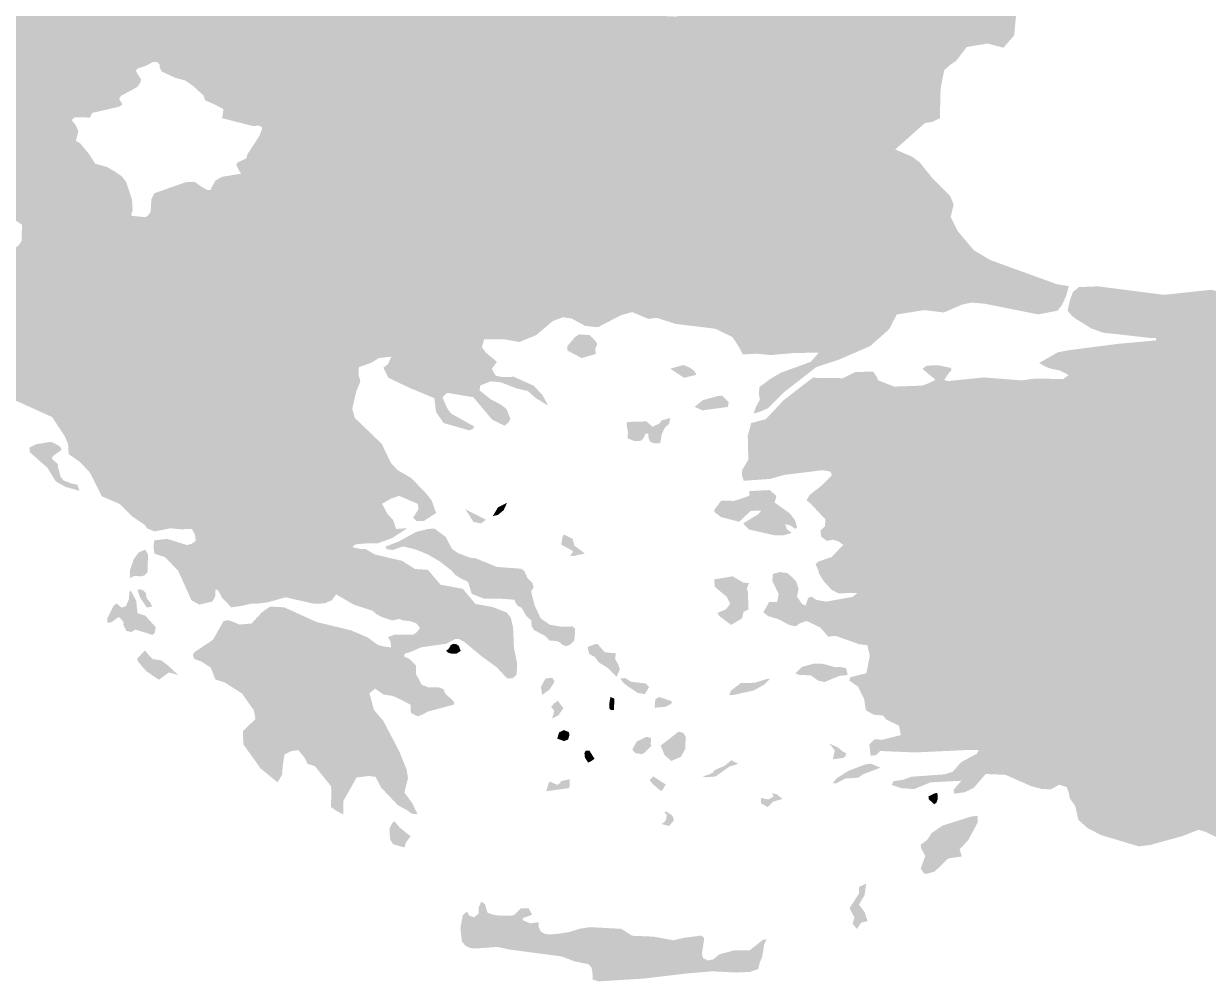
# Model space of a CAD drawing. Header units: inches. Extents: x -180 to 180, y -58 to 84.
# Drawn here: x 19.59 to 30.32, y 34.93 to 43.61 of the extents above; entities that cross this region are included whole.
import ezdxf

# ---------------------------------------------------------------- set-up
doc = ezdxf.new("R2010")
doc.units = ezdxf.units.IN
doc.header["$MEASUREMENT"] = 0

msp = doc.modelspace()

# ---------------------------------------------------------------- hatches: boundary and pattern name
for points in [[(19.725, 46.152), (19.844, 46.146), (19.934, 46.161), (20.161, 46.142), (20.21, 46.126), (20.242, 46.109), (20.301, 46.051), (20.359, 45.975), (20.438, 45.941), (20.533, 45.9), (20.581, 45.869), (20.653, 45.779), (20.709, 45.735), (20.728, 45.737), (20.747, 45.749), (20.76, 45.758), (20.775, 45.75), (20.776, 45.723), (20.779, 45.662), (20.766, 45.597), (20.786, 45.536), (20.787, 45.517), (20.772, 45.5), (20.774, 45.484), (20.794, 45.468), (20.871, 45.428), (20.942, 45.365), (21.024, 45.322), (21.1, 45.294), (21.148, 45.292), (21.226, 45.241), (21.382, 45.205), (21.431, 45.193), (21.465, 45.172), (21.49, 45.148), (21.492, 45.122), (21.468, 45.11), (21.434, 45.075), (21.421, 45.033), (21.396, 45.022), (21.371, 45.021), (21.353, 45.009), (21.357, 44.991), (21.378, 44.973), (21.41, 44.958), (21.472, 44.942), (21.533, 44.919), (21.532, 44.901), (21.52, 44.881), (21.442, 44.873), (21.384, 44.87), (21.358, 44.862), (21.36, 44.827), (21.523, 44.79), (21.597, 44.755), (21.636, 44.71), (21.74, 44.681), (21.909, 44.666), (22.027, 44.62), (22.093, 44.542), (22.201, 44.561), (22.351, 44.676), (22.498, 44.706), (22.642, 44.651), (22.721, 44.606), (22.734, 44.57), (22.701, 44.556), (22.62, 44.562), (22.554, 44.54), (22.502, 44.49), (22.495, 44.435), (22.531, 44.378), (22.582, 44.338), (22.648, 44.316), (22.683, 44.286), (22.688, 44.248), (22.705, 44.238), (22.667, 44.22), (22.627, 44.194), (22.603, 44.149), (22.597, 44.075), (22.469, 44.018), (22.421, 44.007), (22.399, 43.97), (22.365, 43.862), (22.37, 43.781), (22.387, 43.74), (22.395, 43.707), (22.436, 43.665), (22.474, 43.602), (22.499, 43.519), (22.555, 43.454), (22.697, 43.391), (22.768, 43.354), (22.82, 43.301), (22.86, 43.252), (22.977, 43.188), (22.968, 43.142), (22.942, 43.097), (22.915, 43.076), (22.857, 43.018), (22.8, 42.986), (22.706, 42.884), (22.558, 42.878), (22.523, 42.87), (22.467, 42.842), (22.439, 42.792), (22.466, 42.751), (22.463, 42.709), (22.436, 42.629), (22.472, 42.543), (22.524, 42.504), (22.532, 42.481), (22.524, 42.441), (22.446, 42.359), (22.422, 42.329), (22.344, 42.314), (22.317, 42.322), (22.277, 42.35), (22.24, 42.358), (22.147, 42.325), (22.052, 42.305), (21.978, 42.32), (21.904, 42.322), (21.853, 42.308), (21.815, 42.303), (21.739, 42.268), (21.618, 42.242), (21.562, 42.248), (21.542, 42.281), (21.519, 42.328), (21.53, 42.35), (21.61, 42.387), (21.619, 42.423), (21.731, 42.595), (21.752, 42.652), (21.753, 42.67), (21.724, 42.682), (21.663, 42.681), (21.391, 42.751), (21.403, 42.832), (21.323, 42.875), (21.237, 42.913), (21.223, 42.956), (21.127, 43.043), (21.057, 43.092), (20.968, 43.116), (20.891, 43.152), (20.844, 43.173), (20.824, 43.214), (20.824, 43.238), (20.801, 43.261), (20.763, 43.259), (20.701, 43.226), (20.623, 43.199), (20.61, 43.178), (20.638, 43.13), (20.658, 43.1), (20.649, 43.071), (20.624, 43.034), (20.475, 42.953), (20.458, 42.925), (20.487, 42.879), (20.469, 42.858), (20.344, 42.828), (20.348, 42.853), (20.34, 42.893), (20.268, 42.935), (20.168, 42.969), (19.944, 43.082), (19.858, 43.097), (19.781, 43.11), (19.671, 43.164), (19.614, 43.173), (19.552, 43.212), (19.415, 43.343), (19.298, 43.414), (19.219, 43.45), (19.196, 43.485), (19.192, 43.521), (19.194, 43.533), (19.254, 43.584), (19.301, 43.592), (19.36, 43.593), (19.4, 43.568), (19.451, 43.562), (19.48, 43.595), (19.495, 43.643), (19.488, 43.704), (19.364, 43.845), (19.257, 43.943), (19.245, 43.965), (19.268, 43.983), (19.305, 43.993), (19.345, 43.985), (19.449, 43.978), (19.55, 43.987), (19.584, 44.011), (19.584, 44.043), (19.547, 44.073), (19.43, 44.154), (19.339, 44.226), (19.232, 44.281), (19.152, 44.303), (19.128, 44.33), (19.118, 44.36), (19.127, 44.415), (19.132, 44.484), (19.151, 44.527), (19.223, 44.61), (19.292, 44.697), (19.334, 44.781), (19.357, 44.859), (19.349, 44.881), (19.313, 44.897), (19.237, 44.914), (19.132, 44.9), (19.042, 44.871), (19.007, 44.869), (18.996, 44.904), (19.01, 44.919), (19.038, 44.918), (19.061, 44.911), (19.085, 44.927), (19.1, 44.974), (19.063, 45.137), (19.13, 45.152), (19.131, 45.175), (19.137, 45.196), (19.206, 45.168), (19.303, 45.167), (19.388, 45.173), (19.401, 45.189), (19.4, 45.212), (19.382, 45.231), (19.352, 45.245), (19.33, 45.268), (19.273, 45.278), (19.093, 45.337), (19.005, 45.4), (19.008, 45.466), (19.033, 45.502), (19.064, 45.515), (19.055, 45.527), (18.954, 45.558), (18.918, 45.601), (18.947, 45.656), (18.895, 45.767), (18.839, 45.836), (18.894, 45.866), (18.901, 45.908), (18.905, 45.932), (18.928, 45.931), (19.016, 45.96), (19.048, 45.983), (19.066, 46.01), (19.087, 46.016), (19.146, 45.987), (19.208, 45.984), (19.278, 46.003), (19.33, 46.029), (19.393, 46.05), (19.421, 46.064), (19.458, 46.087), (19.531, 46.155), (19.613, 46.169), (19.725, 46.152)], [(28.585, 43.742), (28.562, 43.501), (28.465, 43.389), (28.32, 43.427), (28.134, 43.396), (28.035, 43.268), (27.979, 43.231), (27.929, 43.186), (27.896, 43.021), (27.889, 42.75), (27.818, 42.717), (27.754, 42.707), (27.485, 42.468), (27.64, 42.401), (27.708, 42.35), (27.821, 42.208), (27.983, 42.047), (28.014, 41.969), (27.879, 41.987), (27.832, 41.981), (27.802, 41.957), (27.739, 41.962), (27.661, 41.961), (27.58, 41.933), (27.535, 41.921), (27.475, 41.947), (27.363, 42.025), (27.295, 42.08), (27.244, 42.093), (27.193, 42.077), (27.012, 42.059), (26.969, 42.027), (26.885, 41.992), (26.8, 41.975), (26.679, 41.963), (26.615, 41.965), (26.58, 41.948), (26.55, 41.897), (26.529, 41.847), (26.511, 41.826), (26.36, 41.802), (26.327, 41.773), (26.318, 41.745), (26.321, 41.717), (26.201, 41.744), (26.107, 41.726), (26.086, 41.704), (26.066, 41.673), (26.077, 41.64), (26.111, 41.608), (26.144, 41.522), (26.155, 41.435), (26.135, 41.386), (26.066, 41.351), (25.923, 41.312), (25.785, 41.33), (25.724, 41.315), (25.621, 41.31), (25.527, 41.3), (25.382, 41.264), (25.251, 41.244), (25.133, 41.316), (24.994, 41.365), (24.847, 41.394), (24.796, 41.373), (24.774, 41.356), (24.651, 41.42), (24.596, 41.443), (24.569, 41.467), (24.518, 41.553), (24.488, 41.555), (24.387, 41.524), (24.289, 41.525), (24.23, 41.531), (24.056, 41.527), (24.033, 41.469), (24.011, 41.46), (23.974, 41.452), (23.881, 41.456), (23.762, 41.413), (23.635, 41.387), (23.536, 41.386), (23.433, 41.399), (23.372, 41.39), (23.24, 41.385), (23.156, 41.322), (23.026, 41.326), (22.916, 41.336), (22.93, 41.356), (22.951, 41.606), (23.006, 41.717), (23.004, 41.74), (22.992, 41.757), (22.944, 41.775), (22.909, 41.835), (22.837, 41.994), (22.796, 42.026), (22.682, 42.059), (22.583, 42.105), (22.498, 42.165), (22.344, 42.314), (22.422, 42.329), (22.446, 42.359), (22.524, 42.441), (22.532, 42.481), (22.524, 42.504), (22.472, 42.543), (22.436, 42.629), (22.463, 42.709), (22.466, 42.751), (22.439, 42.792), (22.467, 42.842), (22.523, 42.87), (22.558, 42.878), (22.706, 42.884), (22.8, 42.986), (22.857, 43.018), (22.915, 43.076), (22.942, 43.097), (22.968, 43.142), (22.977, 43.188), (22.86, 43.252), (22.82, 43.301), (22.768, 43.354), (22.697, 43.391), (22.555, 43.454), (22.499, 43.519), (22.474, 43.602), (22.436, 43.665), (22.395, 43.707), (22.387, 43.74), (22.37, 43.781), (22.365, 43.862), (22.399, 43.97), (22.421, 44.007), (22.469, 44.018), (22.597, 44.075), (22.603, 44.149), (22.627, 44.194), (22.667, 44.22), (22.705, 44.238), (22.775, 44.195), (22.945, 44.127), (23.029, 44.078), (23.024, 44.047), (22.985, 44.017), (22.911, 43.987), (22.868, 43.948), (22.856, 43.899), (22.868, 43.865), (22.919, 43.834), (23.225, 43.874), (23.535, 43.854), (23.951, 43.787), (24.227, 43.763), (24.431, 43.794), (24.808, 43.738), (25.16, 43.686), (25.497, 43.671), (25.686, 43.712), (25.819, 43.767), (25.933, 43.871), (26.216, 44.007), (26.489, 44.084), (26.848, 44.146), (27.087, 44.167), (27.121, 44.146), (27.425, 44.021), (27.561, 44.02), (27.671, 43.998), (27.711, 43.965), (27.739, 43.956), (27.884, 43.987), (27.949, 43.919), (28.05, 43.822), (28.222, 43.773), (28.375, 43.745), (28.423, 43.74), (28.585, 43.742)], [(19.194, 43.533), (19.192, 43.521), (19.196, 43.485), (19.219, 43.45), (19.298, 43.414), (19.415, 43.343), (19.552, 43.212), (19.614, 43.173), (19.671, 43.164), (19.781, 43.11), (19.858, 43.097), (19.944, 43.082), (20.168, 42.969), (20.268, 42.935), (20.34, 42.893), (20.348, 42.853), (20.344, 42.828), (20.215, 42.799), (20.193, 42.755), (20.13, 42.76), (20.054, 42.76), (20.029, 42.732), (20.066, 42.686), (20.089, 42.632), (20.07, 42.557), (20.064, 42.547), (20.046, 42.55), (19.939, 42.507), (19.86, 42.486), (19.788, 42.476), (19.754, 42.497), (19.738, 42.525), (19.741, 42.607), (19.728, 42.635), (19.703, 42.648), (19.654, 42.629), (19.597, 42.565), (19.545, 42.492), (19.465, 42.415), (19.4, 42.342), (19.329, 42.249), (19.281, 42.173), (19.331, 42.129), (19.361, 42.069), (19.352, 42.024), (19.361, 41.998), (19.346, 41.919), (19.342, 41.869), (19.186, 41.949), (19.122, 42.06), (18.894, 42.249), (18.633, 42.378), (18.619, 42.398), (18.633, 42.423), (18.646, 42.443), (18.592, 42.444), (18.554, 42.429), (18.517, 42.433), (18.477, 42.481), (18.438, 42.523), (18.436, 42.56), (18.454, 42.565), (18.48, 42.579), (18.535, 42.62), (18.546, 42.642), (18.543, 42.674), (18.466, 42.777), (18.455, 42.844), (18.444, 42.968), (18.46, 42.998), (18.488, 43.012), (18.624, 43.028), (18.622, 43.125), (18.63, 43.154), (18.657, 43.194), (18.674, 43.231), (18.749, 43.284), (18.851, 43.346), (18.896, 43.348), (18.935, 43.339), (18.979, 43.285), (19.027, 43.292), (19.037, 43.357), (18.974, 43.442), (18.94, 43.497), (18.951, 43.527), (18.974, 43.542), (19.028, 43.533), (19.08, 43.518), (19.113, 43.528), (19.164, 43.535), (19.194, 43.533)], [(20.064, 42.547), (20.104, 42.525), (20.186, 42.426), (20.241, 42.339), (20.348, 42.309), (20.408, 42.275), (20.485, 42.223), (20.523, 42.171), (20.575, 42.013), (20.581, 41.917), (20.566, 41.874), (20.553, 41.862), (20.505, 41.706), (20.517, 41.627), (20.516, 41.575), (20.476, 41.554), (20.449, 41.521), (20.492, 41.391), (20.487, 41.336), (20.489, 41.273), (20.568, 41.128), (20.614, 41.083), (20.656, 41.062), (20.709, 40.928), (20.741, 40.905), (20.87, 40.918), (20.933, 40.903), (20.959, 40.872), (20.964, 40.85), (20.956, 40.775), (20.988, 40.718), (21.031, 40.659), (21.031, 40.622), (21.002, 40.563), (20.95, 40.494), (20.882, 40.468), (20.806, 40.445), (20.77, 40.392), (20.752, 40.335), (20.718, 40.293), (20.697, 40.246), (20.665, 40.152), (20.657, 40.117), (20.606, 40.083), (20.527, 40.069), (20.456, 40.066), (20.408, 40.049), (20.384, 40.017), (20.338, 39.991), (20.311, 39.979), (20.311, 39.951), (20.344, 39.891), (20.382, 39.842), (20.382, 39.803), (20.364, 39.792), (20.306, 39.797), (20.294, 39.782), (20.288, 39.739), (20.272, 39.701), (20.248, 39.678), (20.207, 39.654), (20.131, 39.662), (20.06, 39.699), (20.023, 39.711), (20.001, 39.709), (19.996, 39.801), (19.965, 39.872), (19.852, 40.044), (19.485, 40.21), (19.398, 40.285), (19.36, 40.348), (19.322, 40.407), (19.359, 40.409), (19.395, 40.394), (19.441, 40.376), (19.459, 40.405), (19.439, 40.47), (19.345, 40.622), (19.337, 40.664), (19.384, 40.791), (19.461, 40.933), (19.456, 41.106), (19.48, 41.236), (19.453, 41.321), (19.441, 41.425), (19.497, 41.563), (19.546, 41.597), (19.576, 41.64), (19.578, 41.788), (19.468, 41.856), (19.342, 41.869), (19.346, 41.919), (19.361, 41.998), (19.352, 42.024), (19.361, 42.069), (19.331, 42.129), (19.281, 42.173), (19.329, 42.249), (19.4, 42.342), (19.465, 42.415), (19.545, 42.492), (19.597, 42.565), (19.654, 42.629), (19.703, 42.648), (19.728, 42.635), (19.741, 42.607), (19.738, 42.525), (19.754, 42.497), (19.788, 42.476), (19.86, 42.486), (19.939, 42.507), (20.046, 42.55), (20.064, 42.547)], [(22.344, 42.314), (22.498, 42.165), (22.583, 42.105), (22.682, 42.059), (22.796, 42.026), (22.837, 41.994), (22.909, 41.835), (22.944, 41.775), (22.992, 41.757), (23.004, 41.74), (23.006, 41.717), (22.951, 41.606), (22.93, 41.356), (22.916, 41.336), (22.859, 41.337), (22.784, 41.332), (22.755, 41.313), (22.725, 41.179), (22.604, 41.14), (22.494, 41.119), (22.401, 41.123), (22.238, 41.155), (22.184, 41.159), (22.139, 41.141), (21.993, 41.131), (21.929, 41.107), (21.779, 40.95), (21.628, 40.896), (21.576, 40.869), (21.46, 40.904), (21.404, 40.907), (21.324, 40.867), (21.148, 40.863), (21.1, 40.856), (20.964, 40.85), (20.959, 40.872), (20.933, 40.903), (20.87, 40.918), (20.741, 40.905), (20.709, 40.928), (20.656, 41.062), (20.614, 41.083), (20.568, 41.128), (20.489, 41.273), (20.487, 41.336), (20.492, 41.391), (20.449, 41.521), (20.476, 41.554), (20.516, 41.575), (20.517, 41.627), (20.505, 41.706), (20.553, 41.862), (20.566, 41.874), (20.579, 41.866), (20.695, 41.854), (20.725, 41.874), (20.744, 41.904), (20.75, 42.018), (20.778, 42.071), (21.06, 42.171), (21.142, 42.175), (21.206, 42.129), (21.256, 42.1), (21.287, 42.1), (21.298, 42.13), (21.332, 42.187), (21.39, 42.22), (21.561, 42.248), (21.562, 42.248), (21.618, 42.242), (21.739, 42.268), (21.815, 42.303), (21.853, 42.308), (21.904, 42.322), (21.978, 42.32), (22.052, 42.305), (22.147, 42.325), (22.24, 42.358), (22.277, 42.35), (22.317, 42.322), (22.344, 42.314)], [(27.363, 42.025), (27.475, 41.947), (27.535, 41.921), (27.58, 41.933), (27.661, 41.961), (27.739, 41.962), (27.802, 41.957), (27.832, 41.981), (27.879, 41.987), (28.014, 41.969), (27.987, 41.855), (28.05, 41.729), (28.198, 41.554), (28.346, 41.466), (28.947, 41.248), (29.057, 41.23), (29.032, 41.14), (28.996, 41.061), (28.956, 41.008), (28.78, 40.974), (28.295, 41.071), (28.172, 41.081), (28.086, 41.061), (27.925, 40.991), (27.747, 41.013), (27.499, 40.973), (27.43, 40.84), (27.258, 40.687), (26.975, 40.564), (26.772, 40.498), (26.468, 40.261), (26.33, 40.123), (26.272, 40.097), (26.203, 40.075), (26.226, 40.142), (26.26, 40.202), (26.252, 40.248), (26.254, 40.315), (26.355, 40.39), (26.447, 40.445), (26.72, 40.544), (26.792, 40.627), (26.578, 40.625), (26.361, 40.606), (26.224, 40.618), (26.105, 40.611), (26.068, 40.683), (26.039, 40.727), (26.07, 40.74), (26.109, 40.75), (26.179, 40.827), (26.241, 40.883), (26.331, 40.954), (26.354, 40.997), (26.354, 41.037), (26.333, 41.064), (26.328, 41.097), (26.326, 41.143), (26.331, 41.239), (26.536, 41.343), (26.602, 41.354), (26.625, 41.402), (26.61, 41.512), (26.581, 41.601), (26.545, 41.607), (26.495, 41.633), (26.462, 41.663), (26.411, 41.696), (26.321, 41.717), (26.318, 41.745), (26.327, 41.773), (26.36, 41.802), (26.511, 41.826), (26.529, 41.847), (26.55, 41.897), (26.58, 41.948), (26.615, 41.965), (26.679, 41.963), (26.8, 41.975), (26.885, 41.992), (26.969, 42.027), (27.012, 42.059), (27.193, 42.077), (27.244, 42.093), (27.295, 42.08), (27.363, 42.025)], [(35.114, 41.957), (35.122, 41.891), (35.209, 41.794), (35.298, 41.729), (35.558, 41.634), (35.92, 41.714), (35.978, 41.705), (36.052, 41.683), (36.179, 41.427), (36.278, 41.336), (36.405, 41.275), (36.51, 41.263), (36.587, 41.327), (36.647, 41.353), (36.778, 41.363), (36.992, 41.275), (37.066, 41.184), (37.431, 41.114), (37.766, 41.079), (37.91, 41.002), (38.381, 40.925), (38.557, 40.937), (38.852, 41.018), (39.426, 41.106), (39.808, 40.983), (39.911, 40.966), (40, 40.977), (40.128, 40.943), (40.265, 40.961), (40.688, 41.107), (40.82, 41.19), (40.959, 41.212), (41.084, 41.261), (41.414, 41.424), (41.51, 41.517), (41.577, 41.497), (41.702, 41.472), (41.779, 41.441), (41.824, 41.432), (41.926, 41.496), (42.078, 41.494), (42.211, 41.487), (42.28, 41.475), (42.364, 41.454), (42.466, 41.44), (42.508, 41.47), (42.567, 41.559), (42.59, 41.571), (42.607, 41.579), (42.682, 41.586), (42.754, 41.579), (42.788, 41.564), (42.822, 41.492), (42.907, 41.467), (43.057, 41.353), (43.149, 41.307), (43.171, 41.288), (43.141, 41.265), (43.153, 41.236), (43.205, 41.199), (43.279, 41.185), (43.359, 41.19), (43.402, 41.177), (43.433, 41.156), (43.442, 41.126), (43.439, 41.107), (43.455, 41.065), (43.517, 41.005), (43.592, 40.968), (43.632, 40.929), (43.696, 40.794), (43.723, 40.72), (43.713, 40.648), (43.668, 40.574), (43.569, 40.482), (43.594, 40.444), (43.616, 40.393), (43.608, 40.357), (43.678, 40.239), (43.71, 40.167), (43.683, 40.15), (43.666, 40.126), (43.792, 40.07), (43.942, 40.023), (44.005, 40.014), (44.178, 40.036), (44.289, 40.04), (44.4, 39.996), (44.56, 39.888), (44.734, 39.746), (44.768, 39.704), (44.783, 39.685), (44.817, 39.65), (44.782, 39.651), (44.725, 39.682), (44.587, 39.769), (44.517, 39.731), (44.456, 39.667), (44.389, 39.422), (44.335, 39.396), (44.24, 39.397), (44.124, 39.405), (44.044, 39.393), (44.023, 39.377), (44.034, 39.351), (44.058, 39.311), (44.074, 39.26), (44.079, 39.218), (44.121, 39.181), (44.178, 39.145), (44.181, 39.108), (44.172, 39.056), (44.159, 39.017), (44.145, 38.994), (44.171, 38.934), (44.232, 38.863), (44.272, 38.836), (44.257, 38.701), (44.28, 38.641), (44.298, 38.558), (44.291, 38.42), (44.299, 38.386), (44.32, 38.375), (44.376, 38.37), (44.431, 38.357), (44.45, 38.334), (44.45, 38.318), (44.381, 38.255), (44.373, 38.21), (44.349, 38.146), (44.329, 38.109), (44.268, 38.039), (44.229, 37.967), (44.211, 37.908), (44.223, 37.88), (44.336, 37.872), (44.398, 37.829), (44.561, 37.745), (44.59, 37.71), (44.545, 37.658), (44.546, 37.636), (44.567, 37.609), (44.577, 37.56), (44.573, 37.506), (44.574, 37.435), (44.604, 37.424), (44.715, 37.357), (44.794, 37.29), (44.797, 37.27), (44.758, 37.217), (44.767, 37.156), (44.765, 37.142), (44.731, 37.165), (44.669, 37.174), (44.606, 37.176), (44.566, 37.158), (44.496, 37.111), (44.402, 37.058), (44.326, 37.011), (44.282, 36.978), (44.246, 36.983), (44.217, 37.012), (44.202, 37.052), (44.208, 37.203), (44.192, 37.25), (44.156, 37.283), (44.114, 37.302), (44.065, 37.312), (44.013, 37.314), (43.94, 37.269), (43.836, 37.224), (43.676, 37.227), (43.568, 37.236), (43.516, 37.245), (43.307, 37.315), (43.263, 37.317), (43.185, 37.345), (43.092, 37.367), (42.937, 37.325), (42.869, 37.335), (42.775, 37.372), (42.741, 37.362), (42.635, 37.249), (42.456, 37.129), (42.359, 37.109), (42.313, 37.23), (42.269, 37.277), (42.248, 37.282), (42.203, 37.297), (42.168, 37.289), (42.06, 37.206), (41.887, 37.156), (41.744, 37.126), (41.516, 37.089), (41.34, 37.071), (41.265, 37.069), (41.102, 37.086), (40.959, 37.109), (40.816, 37.108), (40.706, 37.098), (40.45, 37.009), (40.016, 36.826), (39.687, 36.739), (39.501, 36.702), (39.357, 36.682), (39.108, 36.681), (38.906, 36.695), (38.767, 36.693), (38.689, 36.715), (38.578, 36.789), (38.444, 36.862), (38.384, 36.879), (38.306, 36.893), (38.192, 36.902), (37.907, 36.795), (37.818, 36.766), (37.72, 36.744), (37.524, 36.678), (37.436, 36.643), (37.327, 36.647), (37.187, 36.656), (37.066, 36.653), (36.985, 36.702), (36.942, 36.758), (36.777, 36.793), (36.659, 36.803), (36.628, 36.778), (36.597, 36.701), (36.547, 36.506), (36.538, 36.457), (36.641, 36.264), (36.637, 36.234), (36.562, 36.224), (36.477, 36.221), (36.421, 36.203), (36.375, 36.171), (36.348, 36.004), (36.249, 35.973), (36.202, 35.938), (36.154, 35.834), (36.127, 35.831), (35.968, 35.91), (35.893, 35.917), (35.957, 35.998), (35.887, 36.159), (35.811, 36.31), (35.883, 36.406), (36.032, 36.523), (36.188, 36.659), (36.188, 36.743), (36.18, 36.807), (36.135, 36.852), (36.049, 36.911), (35.905, 36.848), (35.802, 36.778), (35.734, 36.764), (35.661, 36.724), (35.626, 36.653), (35.537, 36.597), (35.393, 36.575), (35.176, 36.635), (34.943, 36.726), (34.811, 36.799), (34.704, 36.817), (34.601, 36.784), (34.3, 36.604), (34.023, 36.341), (33.955, 36.295), (33.695, 36.182), (33.523, 36.144), (33.442, 36.153), (33.1, 36.103), (32.929, 36.096), (32.795, 36.036), (32.534, 36.101), (32.378, 36.184), (32.284, 36.268), (32.131, 36.449), (32.022, 36.535), (31.778, 36.613), (31.353, 36.801), (31.241, 36.822), (30.95, 36.849), (30.644, 36.866), (30.582, 36.797), (30.558, 36.526), (30.506, 36.451), (30.484, 36.31), (30.446, 36.27), (30.387, 36.243), (30.295, 36.288), (30.232, 36.307), (30.083, 36.249), (29.789, 36.168), (29.689, 36.157), (29.348, 36.259), (29.224, 36.324), (29.143, 36.397), (29.116, 36.52), (29.066, 36.59), (29.058, 36.638), (29.038, 36.693), (28.97, 36.715), (28.896, 36.674), (28.817, 36.675), (28.718, 36.701), (28.484, 36.804), (28.304, 36.812), (28.196, 36.686), (28.112, 36.646), (28.019, 36.634), (28.014, 36.67), (28.084, 36.751), (27.804, 36.736), (27.656, 36.675), (27.54, 36.684), (27.454, 36.712), (27.467, 36.746), (27.555, 36.759), (27.631, 36.787), (27.934, 36.809), (28.005, 36.832), (28.083, 36.92), (28.224, 36.996), (28.242, 37.029), (28.134, 37.029), (27.668, 37.007), (27.349, 37.02), (27.311, 36.982), (27.263, 36.977), (27.25, 37.079), (27.3, 37.127), (27.368, 37.122), (27.535, 37.164), (27.52, 37.249), (27.401, 37.307), (27.376, 37.341), (27.29, 37.349), (27.219, 37.389), (27.204, 37.491), (27.148, 37.604), (27.068, 37.658), (27.078, 37.688), (27.224, 37.725), (27.255, 37.882), (27.232, 37.979), (27.159, 37.987), (26.944, 38.063), (26.879, 38.055), (26.807, 38.138), (26.683, 38.198), (26.621, 38.176), (26.582, 38.149), (26.525, 38.162), (26.428, 38.214), (26.333, 38.242), (26.291, 38.277), (26.344, 38.37), (26.416, 38.368), (26.43, 38.441), (26.372, 38.562), (26.378, 38.624), (26.441, 38.641), (26.514, 38.629), (26.587, 38.557), (26.61, 38.487), (26.595, 38.419), (26.641, 38.352), (26.674, 38.336), (26.696, 38.405), (26.727, 38.419), (26.77, 38.388), (26.861, 38.373), (27.099, 38.416), (27.144, 38.452), (26.97, 38.448), (26.907, 38.482), (26.838, 38.558), (26.795, 38.626), (26.788, 38.66), (26.764, 38.71), (26.79, 38.736), (26.909, 38.776), (27.014, 38.887), (26.97, 38.919), (26.92, 38.934), (26.866, 38.923), (26.815, 38.961), (26.808, 39.014), (26.849, 39.057), (26.854, 39.116), (26.719, 39.261), (26.682, 39.292), (26.711, 39.34), (26.813, 39.419), (26.911, 39.517), (26.899, 39.55), (26.827, 39.563), (26.484, 39.521), (26.351, 39.484), (26.113, 39.467), (26.096, 39.521), (26.101, 39.569), (26.155, 39.657), (26.15, 39.873), (26.181, 39.99), (26.313, 40.025), (26.475, 40.197), (26.738, 40.4), (27.012, 40.396), (27.122, 40.452), (27.285, 40.456), (27.314, 40.415), (27.333, 40.376), (27.476, 40.32), (27.728, 40.329), (27.789, 40.351), (27.849, 40.382), (27.732, 40.481), (27.769, 40.51), (27.875, 40.513), (27.99, 40.489), (27.995, 40.467), (27.964, 40.435), (27.929, 40.38), (27.963, 40.37), (28.289, 40.403), (28.63, 40.376), (28.739, 40.391), (29.007, 40.39), (29.055, 40.424), (28.974, 40.467), (28.895, 40.482), (28.841, 40.503), (28.788, 40.534), (28.958, 40.631), (29.054, 40.649), (29.508, 40.708), (29.845, 40.738), (29.849, 40.76), (29.801, 40.76), (29.365, 40.809), (29.26, 40.847), (29.114, 40.938), (29.082, 40.963), (29.046, 41.008), (29.067, 41.102), (29.094, 41.177), (29.148, 41.221), (29.322, 41.228), (29.919, 41.151), (30.345, 41.197), (30.81, 41.085), (31.255, 41.108), (31.347, 41.158), (31.458, 41.32), (32.086, 41.589), (32.306, 41.73), (32.542, 41.806), (32.947, 41.892), (33.285, 42.005), (33.381, 42.018), (34.193, 41.964), (34.75, 41.957), (35.006, 42.063), (35.155, 42.028), (35.141, 41.99), (35.114, 41.957)], [(26.536, 41.343), (26.331, 41.239), (26.326, 41.143), (26.328, 41.097), (26.333, 41.064), (26.354, 41.037), (26.354, 40.997), (26.331, 40.954), (26.241, 40.883), (26.179, 40.827), (26.109, 40.75), (26.07, 40.74), (26.039, 40.727), (26.011, 40.769), (25.856, 40.844), (25.497, 40.888), (25.325, 40.943), (25.25, 40.933), (25.104, 40.995), (25.005, 40.968), (24.793, 40.858), (24.679, 40.869), (24.557, 40.936), (24.477, 40.948), (24.384, 40.913), (24.234, 40.786), (24.082, 40.724), (23.946, 40.748), (23.763, 40.748), (23.743, 40.677), (23.779, 40.628), (23.879, 40.544), (23.832, 40.482), (23.867, 40.419), (23.932, 40.406), (24.031, 40.409), (24.213, 40.328), (24.292, 40.242), (24.343, 40.148), (24.232, 40.215), (24.159, 40.28), (24.056, 40.304), (23.913, 40.359), (23.823, 40.368), (23.728, 40.33), (23.721, 40.286), (23.823, 40.205), (23.918, 40.155), (23.967, 40.115), (24.001, 40.025), (23.982, 39.994), (23.947, 39.966), (23.835, 40.022), (23.665, 40.224), (23.426, 40.264), (23.386, 40.222), (23.433, 40.115), (23.467, 40.074), (23.674, 39.959), (23.658, 39.934), (23.627, 39.924), (23.396, 39.99), (23.328, 40.09), (23.312, 40.216), (23.098, 40.304), (22.896, 40.4), (22.851, 40.491), (22.893, 40.524), (22.922, 40.591), (22.811, 40.579), (22.742, 40.536), (22.629, 40.496), (22.625, 40.429), (22.643, 40.367), (22.605, 40.276), (22.569, 40.119), (22.592, 40.037), (22.836, 39.801), (22.919, 39.629), (22.979, 39.564), (23.103, 39.492), (23.233, 39.358), (23.288, 39.289), (23.328, 39.175), (23.218, 39.104), (23.155, 39.101), (23.119, 39.133), (23.169, 39.21), (23.162, 39.258), (22.993, 39.331), (22.921, 39.306), (22.839, 39.259), (22.886, 39.17), (22.939, 39.112), (22.966, 39.031), (23.067, 39.038), (22.93, 38.948), (22.803, 38.902), (22.677, 38.899), (22.597, 38.891), (22.569, 38.867), (22.634, 38.851), (22.688, 38.849), (22.774, 38.8), (23.02, 38.742), (23.138, 38.668), (23.253, 38.661), (23.369, 38.526), (23.57, 38.489), (23.684, 38.352), (23.836, 38.325), (23.967, 38.275), (24.005, 38.227), (24.025, 38.14), (24.033, 37.955), (24.061, 37.818), (24.062, 37.775), (24.055, 37.71), (24.02, 37.678), (23.972, 37.677), (23.877, 37.778), (23.733, 37.884), (23.58, 38.011), (23.537, 38.033), (23.502, 38.035), (23.42, 37.992), (23.194, 37.959), (23.087, 37.913), (23.047, 37.903), (23.036, 37.878), (23.086, 37.853), (23.147, 37.795), (23.147, 37.716), (23.198, 37.62), (23.263, 37.595), (23.348, 37.598), (23.396, 37.58), (23.409, 37.542), (23.458, 37.497), (23.491, 37.464), (23.489, 37.44), (23.253, 37.377), (23.203, 37.349), (23.162, 37.334), (23.1, 37.364), (23.096, 37.441), (23.015, 37.482), (22.941, 37.517), (22.851, 37.532), (22.775, 37.585), (22.725, 37.542), (22.765, 37.393), (22.851, 37.291), (22.995, 37.016), (23.06, 36.854), (23.074, 36.775), (23.041, 36.645), (23.112, 36.548), (23.16, 36.448), (23.107, 36.452), (23.061, 36.487), (22.983, 36.528), (22.832, 36.687), (22.78, 36.786), (22.717, 36.794), (22.608, 36.78), (22.489, 36.568), (22.489, 36.447), (22.428, 36.476), (22.375, 36.514), (22.381, 36.646), (22.376, 36.702), (22.231, 36.883), (22.165, 36.903), (22.134, 36.964), (22.08, 37.029), (22.012, 37.017), (21.956, 36.99), (21.94, 36.892), (21.934, 36.804), (21.892, 36.737), (21.738, 36.863), (21.583, 37.081), (21.579, 37.2), (21.692, 37.309), (21.679, 37.387), (21.571, 37.541), (21.416, 37.64), (21.329, 37.669), (21.288, 37.775), (21.205, 37.829), (21.138, 37.854), (21.125, 37.892), (21.145, 37.919), (21.308, 38.027), (21.404, 38.197), (21.451, 38.205), (21.549, 38.165), (21.658, 38.175), (21.748, 38.274), (21.825, 38.328), (21.953, 38.321), (22.244, 38.189), (22.556, 38.113), (22.712, 38.047), (22.8, 37.981), (22.846, 37.968), (22.92, 37.958), (22.917, 38.007), (22.893, 38.051), (22.955, 38.075), (23.122, 38.073), (23.153, 38.096), (23.183, 38.134), (23.149, 38.176), (23.094, 38.196), (23.034, 38.202), (22.995, 38.216), (22.933, 38.202), (22.834, 38.235), (22.784, 38.262), (22.754, 38.29), (22.583, 38.345), (22.422, 38.439), (22.385, 38.386), (22.32, 38.357), (22.227, 38.353), (21.965, 38.412), (21.805, 38.367), (21.717, 38.355), (21.65, 38.354), (21.568, 38.334), (21.473, 38.321), (21.39, 38.408), (21.355, 38.475), (21.331, 38.487), (21.33, 38.424), (21.303, 38.374), (21.183, 38.346), (21.113, 38.385), (21.06, 38.503), (20.992, 38.654), (20.873, 38.776), (20.777, 38.808), (20.769, 38.874), (20.777, 38.928), (20.893, 38.941), (21.074, 38.885), (21.112, 38.896), (21.152, 38.922), (21.145, 38.979), (21.118, 39.03), (21.069, 39.032), (21.034, 39.026), (20.923, 39.037), (20.78, 39.009), (20.713, 39.035), (20.691, 39.067), (20.572, 39.148), (20.468, 39.255), (20.301, 39.327), (20.191, 39.546), (20.099, 39.641), (20.001, 39.709), (20.023, 39.711), (20.06, 39.699), (20.131, 39.662), (20.207, 39.654), (20.248, 39.678), (20.272, 39.701), (20.288, 39.739), (20.294, 39.782), (20.306, 39.797), (20.364, 39.792), (20.382, 39.803), (20.382, 39.842), (20.344, 39.891), (20.311, 39.951), (20.311, 39.979), (20.338, 39.991), (20.384, 40.017), (20.408, 40.049), (20.456, 40.066), (20.527, 40.069), (20.606, 40.083), (20.657, 40.117), (20.665, 40.152), (20.697, 40.246), (20.718, 40.293), (20.752, 40.335), (20.77, 40.392), (20.806, 40.445), (20.882, 40.468), (20.95, 40.494), (21.002, 40.563), (21.031, 40.622), (21.031, 40.659), (20.988, 40.718), (20.956, 40.775), (20.964, 40.85), (21.1, 40.856), (21.148, 40.863), (21.324, 40.867), (21.404, 40.907), (21.46, 40.904), (21.576, 40.869), (21.628, 40.896), (21.779, 40.95), (21.929, 41.107), (21.993, 41.131), (22.139, 41.141), (22.184, 41.159), (22.238, 41.155), (22.401, 41.123), (22.494, 41.119), (22.604, 41.14), (22.725, 41.179), (22.755, 41.313), (22.784, 41.332), (22.859, 41.337), (22.916, 41.336), (23.026, 41.326), (23.156, 41.322), (23.24, 41.385), (23.372, 41.39), (23.433, 41.399), (23.536, 41.386), (23.635, 41.387), (23.762, 41.413), (23.881, 41.456), (23.974, 41.452), (24.011, 41.46), (24.033, 41.469), (24.056, 41.527), (24.23, 41.531), (24.289, 41.525), (24.387, 41.524), (24.488, 41.555), (24.518, 41.553), (24.569, 41.467), (24.596, 41.443), (24.651, 41.42), (24.774, 41.356), (24.796, 41.373), (24.847, 41.394), (24.994, 41.365), (25.133, 41.316), (25.251, 41.244), (25.382, 41.264), (25.527, 41.3), (25.621, 41.31), (25.724, 41.315), (25.785, 41.33), (25.923, 41.312), (26.066, 41.351), (26.135, 41.386), (26.155, 41.435), (26.144, 41.522), (26.111, 41.608), (26.077, 41.64), (26.066, 41.673), (26.086, 41.704), (26.107, 41.726), (26.201, 41.744), (26.321, 41.717), (26.411, 41.696), (26.462, 41.663), (26.495, 41.633), (26.545, 41.607), (26.581, 41.601), (26.61, 41.512), (26.625, 41.402), (26.602, 41.354), (26.536, 41.343)], [(24.774, 40.615), (24.646, 40.579), (24.516, 40.647), (24.517, 40.687), (24.586, 40.769), (24.623, 40.793), (24.719, 40.786), (24.774, 40.73), (24.786, 40.704), (24.769, 40.659), (24.774, 40.615)], [(25.686, 40.427), (25.573, 40.4), (25.448, 40.483), (25.569, 40.516), (25.624, 40.492), (25.664, 40.464), (25.686, 40.427)], [(25.97, 40.136), (25.74, 40.105), (25.669, 40.136), (25.741, 40.196), (25.875, 40.234), (25.918, 40.238), (25.977, 40.178), (25.97, 40.136)], [(25.438, 39.983), (25.4, 39.95), (25.372, 39.891), (25.357, 39.808), (25.299, 39.806), (25.263, 39.823), (25.252, 39.854), (25.249, 39.894), (25.224, 39.893), (25.203, 39.849), (25.185, 39.83), (25.126, 39.826), (25.062, 39.852), (25.065, 39.91), (25.052, 39.976), (25.058, 40), (25.234, 40.005), (25.286, 39.956), (25.348, 39.985), (25.374, 40.016), (25.449, 40.035), (25.438, 39.983)], [(20.078, 39.433), (20.1, 39.377), (19.975, 39.411), (19.884, 39.462), (19.809, 39.585), (19.649, 39.726), (19.646, 39.767), (19.707, 39.798), (19.839, 39.82), (19.892, 39.797), (19.926, 39.774), (19.937, 39.747), (19.862, 39.693), (19.847, 39.668), (19.904, 39.619), (19.903, 39.6), (19.927, 39.506), (19.955, 39.47), (20.028, 39.442), (20.078, 39.433)], [(26.41, 39.329), (26.393, 39.27), (26.531, 39.172), (26.578, 39.11), (26.596, 39.049), (26.584, 39.031), (26.532, 39.064), (26.489, 39.075), (26.503, 39.031), (26.547, 38.994), (26.469, 38.973), (26.39, 38.974), (26.161, 39.026), (26.108, 39.081), (26.245, 39.164), (26.273, 39.198), (26.176, 39.194), (26.072, 39.096), (25.906, 39.139), (25.855, 39.179), (25.844, 39.2), (25.91, 39.288), (26.026, 39.285), (26.088, 39.304), (26.165, 39.332), (26.165, 39.374), (26.348, 39.383), (26.41, 39.329)], [(23.888, 39.158), (23.841, 39.147), (23.888, 39.226), (23.971, 39.268), (23.94, 39.201), (23.888, 39.158)], [(23.78, 39.114), (23.735, 39.081), (23.666, 39.095), (23.594, 39.209), (23.78, 39.114)], [(23.415, 38.959), (23.472, 38.85), (23.525, 38.813), (23.636, 38.77), (23.688, 38.765), (23.878, 38.687), (24.099, 38.671), (24.128, 38.648), (24.155, 38.588), (24.2, 38.541), (24.211, 38.504), (24.188, 38.463), (24.22, 38.339), (24.276, 38.22), (24.36, 38.163), (24.464, 38.145), (24.563, 38.148), (24.588, 38.124), (24.579, 38.02), (24.537, 37.98), (24.502, 37.97), (24.473, 37.981), (24.446, 38.005), (24.417, 38.017), (24.359, 38.019), (24.318, 38.06), (24.212, 38.118), (24.193, 38.152), (24.189, 38.204), (24.144, 38.243), (24.103, 38.317), (24.064, 38.337), (24.042, 38.374), (24.04, 38.39), (23.886, 38.401), (23.759, 38.401), (23.651, 38.443), (23.617, 38.553), (23.553, 38.582), (23.505, 38.613), (23.465, 38.656), (23.364, 38.735), (23.252, 38.801), (23.144, 38.845), (23.029, 38.873), (22.936, 38.84), (22.881, 38.848), (22.87, 38.871), (22.986, 38.916), (23.146, 39.003), (23.258, 39.031), (23.313, 39.035), (23.415, 38.959)], [(24.675, 38.809), (24.569, 38.785), (24.541, 38.789), (24.565, 38.819), (24.566, 38.832), (24.461, 38.889), (24.473, 38.962), (24.486, 38.98), (24.564, 38.942), (24.581, 38.879), (24.675, 38.809)], [(20.687, 38.609), (20.648, 38.601), (20.614, 38.606), (20.584, 38.602), (20.555, 38.583), (20.558, 38.662), (20.592, 38.76), (20.635, 38.818), (20.694, 38.844), (20.72, 38.799), (20.715, 38.638), (20.687, 38.609)], [(26.094, 38.218), (25.999, 38.162), (25.892, 38.243), (25.874, 38.27), (25.953, 38.303), (25.991, 38.354), (25.96, 38.416), (25.851, 38.508), (25.846, 38.574), (26.012, 38.602), (26.11, 38.545), (26.16, 38.541), (26.141, 38.486), (26.15, 38.468), (26.157, 38.303), (26.111, 38.28), (26.103, 38.234), (26.094, 38.218)], [(20.612, 38.383), (20.625, 38.268), (20.695, 38.246), (20.789, 38.142), (20.781, 38.089), (20.761, 38.071), (20.606, 38.12), (20.569, 38.098), (20.524, 38.107), (20.496, 38.164), (20.499, 38.184), (20.473, 38.219), (20.452, 38.234), (20.391, 38.188), (20.353, 38.18), (20.352, 38.222), (20.409, 38.337), (20.435, 38.356), (20.481, 38.318), (20.52, 38.332), (20.548, 38.395), (20.55, 38.457), (20.563, 38.475), (20.612, 38.383)], [(20.759, 38.329), (20.709, 38.319), (20.646, 38.414), (20.624, 38.48), (20.65, 38.484), (20.675, 38.476), (20.701, 38.451), (20.701, 38.426), (20.712, 38.399), (20.739, 38.366), (20.759, 38.329)], [(23.551, 37.926), (23.511, 37.901), (23.467, 37.902), (23.435, 37.911), (23.419, 37.931), (23.439, 37.941), (23.462, 37.98), (23.484, 37.991), (23.516, 37.986), (23.535, 37.97), (23.551, 37.926)], [(24.992, 37.76), (24.962, 37.692), (24.884, 37.771), (24.799, 37.824), (24.767, 37.871), (24.714, 37.899), (24.7, 37.962), (24.763, 37.987), (24.79, 37.99), (24.855, 37.914), (24.956, 37.905), (24.948, 37.858), (24.98, 37.797), (24.992, 37.76)], [(20.888, 37.805), (20.994, 37.708), (20.909, 37.732), (20.819, 37.665), (20.704, 37.743), (20.635, 37.823), (20.62, 37.855), (20.692, 37.93), (20.759, 37.853), (20.84, 37.841), (20.888, 37.805)], [(26.824, 37.811), (26.947, 37.778), (26.982, 37.782), (27.04, 37.77), (27.055, 37.709), (26.978, 37.7), (26.845, 37.645), (26.788, 37.657), (26.721, 37.705), (26.613, 37.71), (26.581, 37.724), (26.639, 37.781), (26.743, 37.81), (26.824, 37.811)], [(24.356, 37.577), (24.289, 37.528), (24.277, 37.601), (24.32, 37.678), (24.379, 37.683), (24.401, 37.649), (24.356, 37.577)], [(25.256, 37.6), (25.219, 37.535), (25.156, 37.545), (25.052, 37.614), (25.016, 37.646), (24.996, 37.677), (25.039, 37.681), (25.092, 37.648), (25.225, 37.631), (25.256, 37.6)], [(26.029, 37.529), (25.982, 37.526), (25.997, 37.566), (26.086, 37.635), (26.212, 37.638), (26.326, 37.673), (26.351, 37.674), (26.297, 37.62), (26.205, 37.569), (26.029, 37.529)], [(24.436, 37.344), (24.379, 37.314), (24.398, 37.383), (24.37, 37.42), (24.395, 37.45), (24.431, 37.475), (24.449, 37.45), (24.481, 37.408), (24.436, 37.344)], [(24.943, 37.494), (24.938, 37.39), (24.912, 37.391), (24.896, 37.407), (24.895, 37.446), (24.907, 37.509), (24.943, 37.494)], [(25.403, 37.419), (25.307, 37.413), (25.313, 37.489), (25.348, 37.509), (25.463, 37.471), (25.457, 37.447), (25.403, 37.419)], [(24.524, 37.125), (24.487, 37.11), (24.425, 37.132), (24.441, 37.187), (24.484, 37.21), (24.529, 37.192), (24.536, 37.168), (24.524, 37.125)], [(25.279, 37.068), (25.199, 36.991), (25.133, 37), (25.105, 37.035), (25.146, 37.107), (25.235, 37.149), (25.275, 37.138), (25.271, 37.084), (25.279, 37.068)], [(25.546, 36.968), (25.457, 36.93), (25.396, 36.984), (25.362, 37.07), (25.525, 37.196), (25.564, 37.185), (25.588, 37.153), (25.584, 37.039), (25.546, 36.968)], [(24.721, 36.921), (24.703, 36.917), (24.676, 36.959), (24.671, 36.999), (24.681, 37.022), (24.716, 37.024), (24.763, 36.949), (24.721, 36.921)], [(27.02, 36.959), (26.92, 36.945), (26.938, 37.025), (26.889, 37.087), (26.967, 37.052), (27.016, 37.01), (27.04, 37.002), (27.035, 36.976), (27.02, 36.959)], [(25.859, 36.79), (25.771, 36.782), (25.743, 36.79), (25.797, 36.807), (25.834, 36.825), (25.852, 36.848), (25.942, 36.887), (26.001, 36.937), (26.064, 36.903), (25.985, 36.88), (25.859, 36.79)], [(26.95, 36.727), (26.918, 36.726), (26.956, 36.774), (27.061, 36.84), (27.215, 36.899), (27.266, 36.905), (27.352, 36.869), (27.193, 36.809), (27.151, 36.778), (27.034, 36.771), (26.95, 36.727)], [(25.382, 36.674), (25.364, 36.658), (25.289, 36.722), (25.26, 36.758), (25.296, 36.789), (25.407, 36.717), (25.382, 36.674)], [(24.536, 36.764), (24.538, 36.705), (24.531, 36.684), (24.326, 36.656), (24.345, 36.723), (24.357, 36.744), (24.425, 36.713), (24.45, 36.729), (24.46, 36.747), (24.536, 36.764)], [(26.461, 36.585), (26.382, 36.562), (26.331, 36.511), (26.27, 36.547), (26.27, 36.595), (26.337, 36.581), (26.384, 36.608), (26.37, 36.639), (26.421, 36.624), (26.461, 36.585)], [(27.86, 36.554), (27.838, 36.538), (27.788, 36.584), (27.786, 36.608), (27.837, 36.635), (27.863, 36.641), (27.87, 36.623), (27.869, 36.583), (27.86, 36.554)], [(25.482, 36.393), (25.436, 36.34), (25.371, 36.359), (25.397, 36.379), (25.413, 36.405), (25.415, 36.442), (25.397, 36.465), (25.409, 36.474), (25.467, 36.435), (25.482, 36.393)], [(23.054, 36.19), (23.042, 36.146), (22.939, 36.176), (22.911, 36.221), (22.906, 36.32), (22.933, 36.369), (22.95, 36.384), (22.998, 36.328), (23.097, 36.247), (23.054, 36.19)], [(27.843, 35.929), (27.771, 35.908), (27.746, 35.911), (27.716, 35.957), (27.757, 36.069), (27.719, 36.141), (27.716, 36.172), (27.774, 36.214), (27.815, 36.277), (27.914, 36.345), (28.171, 36.426), (28.232, 36.434), (28.23, 36.37), (28.144, 36.21), (28.068, 36.13), (28.088, 36.065), (27.966, 36.048), (27.843, 35.929)], [(27.176, 35.465), (27.138, 35.409), (27.099, 35.456), (27.116, 35.511), (27.071, 35.598), (27.156, 35.726), (27.158, 35.789), (27.223, 35.82), (27.207, 35.714), (27.157, 35.629), (27.209, 35.559), (27.234, 35.479), (27.176, 35.465)], [(23.852, 35.535), (23.921, 35.528), (24.013, 35.529), (24.034, 35.535), (24.093, 35.594), (24.166, 35.595), (24.198, 35.537), (24.124, 35.511), (24.109, 35.496), (24.123, 35.484), (24.179, 35.46), (24.255, 35.469), (24.258, 35.423), (24.275, 35.386), (24.313, 35.364), (24.354, 35.359), (24.445, 35.366), (24.535, 35.381), (24.627, 35.41), (24.721, 35.425), (25.003, 35.41), (25.104, 35.347), (25.297, 35.339), (25.476, 35.306), (25.57, 35.328), (25.73, 35.349), (25.756, 35.326), (25.735, 35.184), (25.745, 35.143), (25.791, 35.123), (25.837, 35.133), (25.893, 35.179), (26.028, 35.215), (26.168, 35.215), (26.286, 35.31), (26.32, 35.315), (26.299, 35.269), (26.281, 35.159), (26.256, 35.095), (26.244, 35.045), (26.166, 35.019), (26.047, 35.014), (25.83, 35.025), (25.611, 35.007), (25.206, 34.959), (24.8, 34.934), (24.745, 34.951), (24.744, 35.014), (24.735, 35.058), (24.709, 35.089), (24.583, 35.115), (24.464, 35.16), (23.994, 35.222), (23.884, 35.246), (23.704, 35.233), (23.638, 35.235), (23.593, 35.257), (23.562, 35.295), (23.548, 35.416), (23.57, 35.535), (23.609, 35.566), (23.627, 35.53), (23.673, 35.514), (23.715, 35.55), (23.715, 35.605), (23.737, 35.656), (23.771, 35.634), (23.793, 35.556), (23.852, 35.535)]]:
    msp.add_hatch(color=256).paths.add_polyline_path(points, flags=0)

doc.saveas('drawing.dxf')
